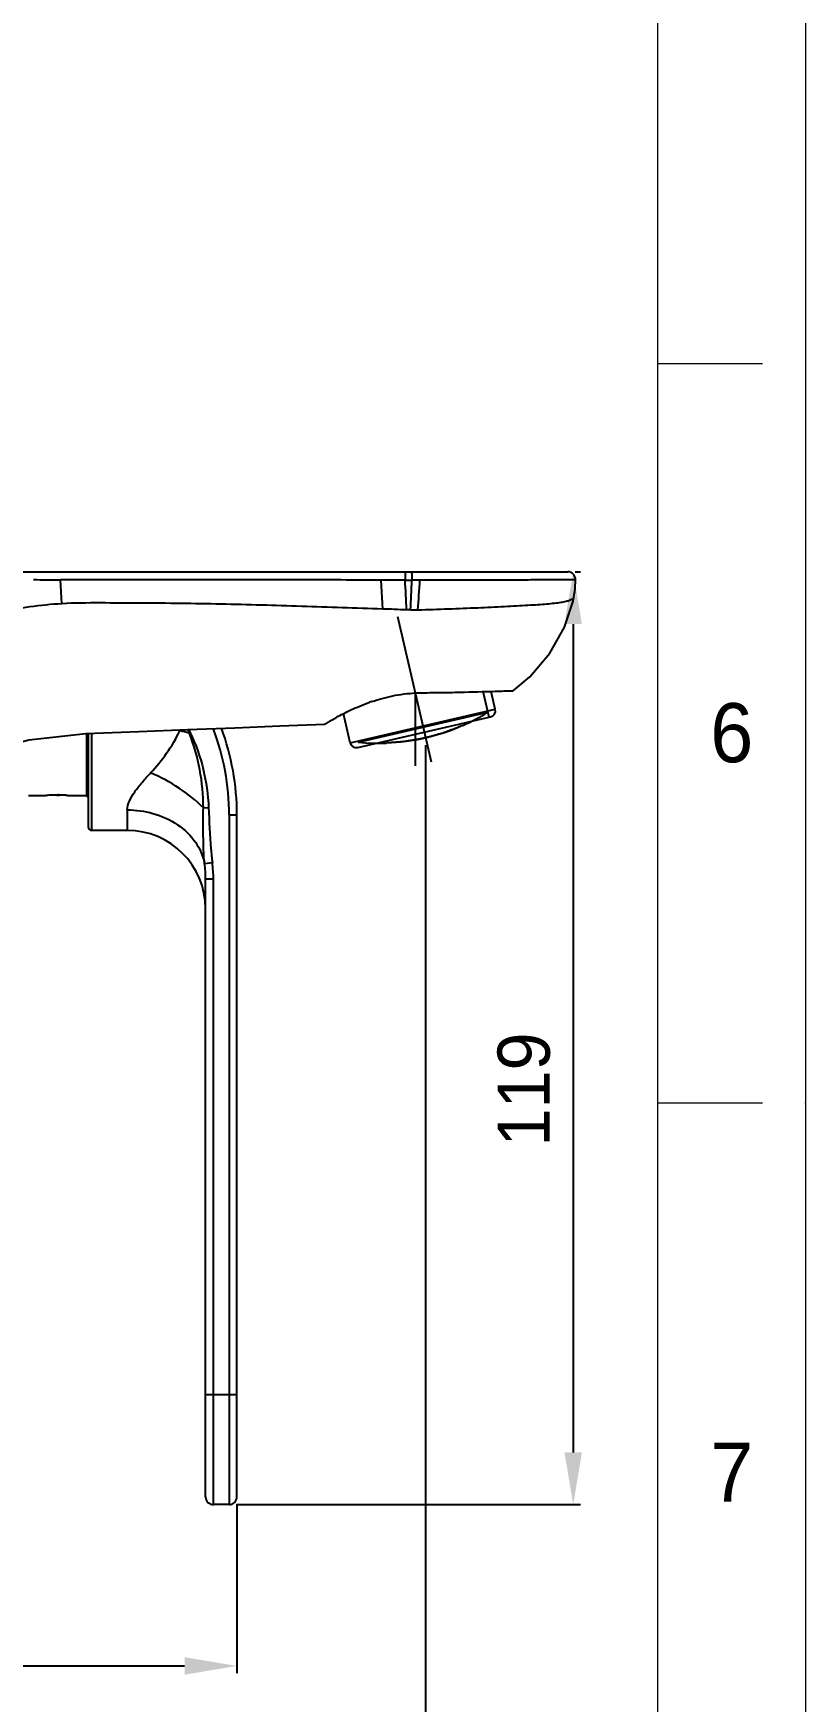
# Model space of a CAD drawing. Extents: x 8819 to 9239, y -18069 to -17475.
# Drawn here: x 9165.5 to 9239.5, y -17971.2 to -17811.6 of the extents above; entities that cross this region are included whole.
import ezdxf

# ---------------------------------------------------------------- set-up
doc = ezdxf.new("R2010")
doc.units = 0
doc.header["$MEASUREMENT"] = 0
doc.linetypes.add('CENTER2', pattern=[28.575, 19.05, -3.175, 3.175, -3.175])
doc.linetypes.add('HIDDEN2', pattern=[4.7625, 3.175, -1.5875])
doc.layers.get('0').update_dxf_attribs({"linetype": 'CONTINUOUS', "lineweight": 13})
doc.layers.get('DEFPOINTS').update_dxf_attribs({"linetype": 'CONTINUOUS'})
doc.layers.add('1', color=4, linetype='HIDDEN2')
doc.layers.add('CENTER', color=1, linetype='CENTER2')
doc.layers.add('5', color=2, linetype='CONTINUOUS', lineweight=9)
doc.styles.get("Standard").update_dxf_attribs({"font": 'Gulim.ttf'})
doc.dimstyles.new('STANDARD$0', dxfattribs={"dimtxt": 3.5, "dimasz": 2.5, "dimexe": 0.7, "dimexo": 0.7, "dimgap": 0.5, "dimtad": 3, "dimdec": 4, "dimdsep": 46, "dimtxsty": 'Standard', "dimcen": 0, "dimclrd": 2, "dimclre": 2, "dimclrt": 4, "dimadec": 0, "dimazin": 0, "dimtp": 0.2, "dimtm": 0.1, "dimtfac": 0.5, "dimtdec": 4, "dimtmove": 1, "dimatfit": 3, "dimfxl": 0, "dimtolj": 1, "dimarcsym": 0})

# ---------------------------------------------------------------- blocks, each defined once
blk = doc.blocks.new('*D18')
at = {"layer": '5', "color": 2, "lineweight": -2}
for p, q in [((9185.02, -17952.28), (9185.02, -17968.46)), ((9131.59, -17960.48), (9131.59, -17968.46)), ((9136.59, -17967.76), (9180.02, -17967.76))]:
    blk.add_line(p, q, dxfattribs=at)
at = {"layer": '5', "color": 2}
for points in [[(9136.59, -17966.93), (9136.59, -17968.6), (9131.59, -17967.76)], [(9180.02, -17966.93), (9180.02, -17968.6), (9185.02, -17967.76)]]:
    blk.add_solid(points, dxfattribs=at)
at = {"layer": 'DEFPOINTS', "color": 0}
for p in [(9185.02, -17951.58), (9131.59, -17959.78), (9185.02, -17967.76)]:
    blk.add_point(p, dxfattribs=at)
at = {"layer": '5', "color": 4, "insert": (9156.04, -17962.66), "char_height": 5, "attachment_point": 5}
blk.add_mtext('\\A1;71.2', dxfattribs=at)
blk = doc.blocks.new('*D19')
at = {"layer": '5', "color": 2, "lineweight": -2}
for p, q in [((9203.08, -17879.67), (9203.08, -17989.3)), ((9055.13, -17978.94), (9055.13, -17989.3)), ((9060.13, -17988.6), (9198.08, -17988.6))]:
    blk.add_line(p, q, dxfattribs=at)
at = {"layer": '5', "color": 2}
for points in [[(9060.13, -17987.77), (9060.13, -17989.43), (9055.13, -17988.6)], [(9198.08, -17987.77), (9198.08, -17989.43), (9203.08, -17988.6)]]:
    blk.add_solid(points, dxfattribs=at)
at = {"layer": 'DEFPOINTS', "color": 0}
for p in [(9203.08, -17878.97), (9055.13, -17978.24), (9203.08, -17988.6)]:
    blk.add_point(p, dxfattribs=at)
at = {"layer": '5', "color": 4, "insert": (9107.02, -17983.19), "char_height": 5, "attachment_point": 5}
blk.add_mtext('\\A1;197.3', dxfattribs=at)
blk = doc.blocks.new('*D22')
at = {"layer": '5', "color": 2, "lineweight": -2}
for p, q in [((9217.39, -17863.08), (9217.92, -17863.08)), ((9217.22, -17868.08), (9217.22, -17947.33)), ((9184.97, -17952.33), (9217.92, -17952.33))]:
    blk.add_line(p, q, dxfattribs=at)
at = {"layer": '5', "color": 2}
for points in [[(9216.38, -17868.08), (9218.05, -17868.08), (9217.22, -17863.08)], [(9216.38, -17947.33), (9218.05, -17947.33), (9217.22, -17952.33)]]:
    blk.add_solid(points, dxfattribs=at)
at = {"layer": 'DEFPOINTS', "color": 0}
for p in [(9216.69, -17863.08), (9184.27, -17952.33), (9217.22, -17952.33)]:
    blk.add_point(p, dxfattribs=at)
at = {"layer": '5', "color": 4, "insert": (9212.51, -17912.61), "char_height": 5, "attachment_point": 5, "rotation": 90}
blk.add_mtext('\\A1;119', dxfattribs=at)

msp = doc.modelspace()

# ---------------------------------------------------------------- linework, layer by layer
for p, q in [((9225.327, -18055.286), (9225.327, -17489.629)), ((9225.327, -17843.165), (9235.327, -17843.165)), ((9225.327, -17913.872), (9235.327, -17913.872))]:
    msp.add_line(p, q)
msp.add_lwpolyline([(8819.468, -17475.488), (9239.468, -17475.488), (9239.468, -18069.427), (8819.468, -18069.427)], close=True)
msp.add_point((9239.468, -17913.872))
at = {"layer": '1', "color": 7, "linetype": 'Continuous'}
for p, q in [((9118.955, -17863.08), (9216.691, -17863.08)), ((9201.117, -17863.08), (9201.123, -17863.89)), ((9168.25, -17866.139), (9168.149, -17863.846)), ((9198.976, -17866.643), (9198.843, -17863.879)), ((9202.539, -17863.89), (9201.766, -17863.89)), ((9201.648, -17866.726), (9201.269, -17866.714)), ((9211.403, -17874.455), (9211.484, -17874.452)), ((9202.587, -17874.658), (9202.588, -17874.663)), ((9209.164, -17876.993), (9208.599, -17874.546)), ((9209.76, -17876.24), (9209.364, -17874.523)), ((9195.875, -17879.445), (9195.229, -17876.646)), ((9195.875, -17879.445), (9209.76, -17876.24)), ((9196.595, -17879.895), (9209.31, -17876.96)), ((9196.632, -17879.391), (9209.056, -17876.523)), ((9170.623, -17878.565), (9170.623, -17884.53)), ((9170.773, -17878.559), (9170.773, -17887.455)), ((9171.148, -17887.83), (9171.148, -17878.544)), ((9179.562, -17878.284), (9179.598, -17878.208)), ((9180.335, -17878.179), (9180.471, -17878.537)), ((9180.412, -17878.176), (9180.562, -17878.494)), ((9180.471, -17878.537), (9180.562, -17878.494)), ((9166.573, -17884.53), (9165.074, -17884.53)), ((9166.611, -17884.522), (9166.573, -17884.53)), ((9168.649, -17884.455), (9167.008, -17884.455)), ((9168.973, -17884.53), (9168.93, -17884.521)), ((9170.623, -17884.53), (9168.973, -17884.53)), ((9181.812, -17885.658), (9182.317, -17885.636)), ((9174.523, -17885.859), (9174.523, -17887.83)), ((9184.273, -17886.338), (9185.023, -17886.338)), ((9184.273, -17886.338), (9184.273, -17952.33)), ((9185.023, -17951.58), (9185.023, -17886.338)), ((9174.523, -17887.83), (9171.148, -17887.83)), ((9181.932, -17891.001), (9182.672, -17890.906)), ((9182.023, -17892.461), (9182.773, -17892.461)), ((9182.023, -17951.58), (9182.023, -17892.461)), ((9182.773, -17952.33), (9182.773, -17892.461)), ((9185.023, -17941.83), (9182.023, -17941.83)), ((9184.273, -17952.33), (9182.773, -17952.33))]:
    msp.add_line(p, q, dxfattribs=at)
for points in [[(9211.488, -17874.452), (9213.07, -17873.126), (9214.991, -17870.859), (9216.368, -17868.374), (9217.15, -17866.071)], [(9141.288, -17894.269), (9144.907, -17889.959), (9149.27, -17886.123), (9154.151, -17883.012), (9159.467, -17880.673), (9165.091, -17879.174), (9170.567, -17878.567), (9175.619, -17878.366), (9180.338, -17878.179), (9184.836, -17877.999), (9189.127, -17877.827), (9193.443, -17877.655)]]:
    msp.add_lwpolyline(points, dxfattribs=at)
for centre, radius, start, end in [((9216.691, -17863.83), 0.75, 359.19535, 90.00001), ((9169.668, -17347.139), 516.709, 269.54185, 269.83158), ((9194.312, -18900.987), 1037.117, 89.623688, 89.749659), ((8814.503, -17885.284), 387.212, 2.74886, 3.1672), ((9201.473, -17621.407), 242.484, 269.91745, 270.06933), ((9023.315, -17857.843), 178.554, 357.14809, 358.05895), ((9110.588, -17858.746), 92.095, 355.02827, 356.7985), ((9207.658, -17863.698), 9.784, 345.95992, 359.1604), ((9203.874, -17893.048), 18.528, 108.65507, 109.36262), ((9198.222, -17858.731), 20.831, 293.8932, 301.33653), ((9209.175, -17876.375), 0.6, 283, 13), ((9157.247, -17960.497), 85.188, 74.17958, 74.81415), ((9161.023, -17886.338), 23.25, 0, 20.82435), ((9161.023, -17886.338), 24, 0, 20.2378), ((9198.581, -17859.493), 19.974, 272.1789, 293.8211), ((9196.46, -17879.311), 0.6, 193, 283), ((9198.57, -17858.651), 20.831, 264.66347, 272.1068), ((9167.844, -17890.555), 6.157, 100.09371, 101.54856), ((9167.812, -17890.366), 5.966, 97.76664, 100.11413), ((9175.198, -17920.089), 36.397, 101.38811, 101.7528), ((9158.806, -17754.541), 130.224, 273.95324, 274.15358), ((9167.747, -17890.278), 5.877, 81.91671, 82.24752), ((9167.745, -17890.288), 5.887, 81.5598, 81.91635), ((9167.737, -17890.342), 5.941, 81.11937, 81.55965), ((9167.699, -17890.578), 6.181, 79.80287, 81.10832), ((9167.726, -17890.44), 6.04, 78.50334, 79.82642), ((9170.623, -17884.68), 0.15, 0, 90), ((9171.148, -17887.455), 0.375, 180, 270), ((9174.523, -17895.33), 7.5, 0, 90), ((9170.112, -17892.476), 11.912, 0.0717, 7.11199), ((9170.528, -17892.474), 12.245, 0.06191, 7.35701), ((9182.773, -17951.58), 0.75, 180, 270), ((9184.273, -17951.58), 0.75, 270, 0)]:
    msp.add_arc(centre, radius, start, end, dxfattribs=at)
for points, knots in [([(9201.73, -17863.08), (9201.735, -17863.08), (9201.738, -17863.109), (9201.746, -17863.145), (9201.751, -17863.226), (9201.76, -17863.377), (9201.765, -17863.604), (9201.767, -17863.793), (9201.766, -17863.89)], [0, 0, 0, 0, 0.0189379, 0.0736582, 0.1686398, 0.3003471, 0.6410235, 1, 1, 1, 1]), ([(9198.843, -17863.879), (9196.285, -17863.868), (9191.169, -17863.858), (9183.495, -17863.845), (9175.822, -17863.844), (9170.706, -17863.854), (9168.149, -17863.846)], [0, 0, 0, 0, 0.2500376, 0.5000436, 0.7500337, 1, 1, 1, 1]), ([(9217.441, -17863.841), (9217.441, -17863.846), (9217.438, -17863.864), (9217.421, -17863.841), (9217.397, -17863.843), (9217.35, -17863.84), (9217.269, -17863.842), (9217.147, -17863.845), (9216.99, -17863.848), (9216.8, -17863.847), (9216.576, -17863.85), (9216.211, -17863.853), (9215.676, -17863.856), (9214.942, -17863.86), (9214.089, -17863.863), (9213.125, -17863.866), (9212.057, -17863.87), (9210.453, -17863.875), (9208.263, -17863.881), (9205.469, -17863.885), (9203.533, -17863.89), (9202.539, -17863.89)], [0, 0, 0, 0, 0.0010553, 0.0021452, 0.003673, 0.0057641, 0.0116867, 0.0199083, 0.0304136, 0.0431856, 0.0582065, 0.0754494, 0.1164573, 0.1658113, 0.223145, 0.2880053, 0.3598066, 0.4379536, 0.6106276, 0.8001105, 1, 1, 1, 1]), ([(9168.25, -17866.139), (9166.217, -17866.266), (9162.162, -17866.815), (9154.326, -17869.081), (9147.069, -17873.05), (9140.915, -17878.406), (9136.931, -17883.066), (9133.649, -17888.245), (9132.067, -17892.021), (9131.428, -17893.954)], [0, 0, 0, 0, 0.1250949, 0.2501907, 0.4997259, 0.6248138, 0.7498914, 0.8749645, 1, 1, 1, 1]), ([(9198.976, -17866.642), (9196.393, -17866.559), (9191.234, -17866.383), (9184.79, -17866.195), (9179.646, -17866.105), (9175.794, -17866.073), (9171.996, -17866.066), (9169.478, -17866.062), (9168.249, -17866.138)], [0, 0, 0, 0, 0.2523193, 0.5038395, 0.6292622, 0.7544143, 0.8798786, 1, 1, 1, 1]), ([(9202.336, -17866.728), (9203.317, -17866.697), (9205.231, -17866.627), (9207.999, -17866.522), (9210.175, -17866.423), (9211.772, -17866.336), (9212.838, -17866.275), (9213.801, -17866.215), (9214.654, -17866.154), (9215.392, -17866.085), (9216.011, -17866.005), (9216.507, -17865.912), (9216.824, -17865.827), (9216.986, -17865.743), (9217.049, -17865.712), (9217.103, -17865.686), (9217.168, -17865.708), (9217.169, -17865.804), (9217.166, -17865.919), (9217.163, -17866.018), (9217.15, -17866.071)], [0, 0, 0, 0, 0.1929656, 0.3767517, 0.5448889, 0.6212372, 0.6914176, 0.754837, 0.8110196, 0.8596878, 0.9006194, 0.9336307, 0.959168, 0.9646073, 0.9694064, 0.9731672, 0.9759788, 0.9811075, 0.9892567, 1, 1, 1, 1]), ([(9201.269, -17866.714), (9200.876, -17866.734), (9200.111, -17866.674), (9199.347, -17866.656), (9198.976, -17866.644)], [0, 0, 0, 0, 0.5150067, 1, 1, 1, 1]), ([(9197.947, -17875.493), (9198.6, -17875.273), (9199.619, -17874.992), (9201.023, -17874.756), (9202.122, -17874.663), (9203.225, -17874.645), (9204.653, -17874.633), (9206.83, -17874.592), (9209.19, -17874.534), (9210.856, -17874.471), (9211.403, -17874.455)], [0, 0, 0, 0, 0.1526548, 0.2332079, 0.3148749, 0.3966273, 0.4773183, 0.6310273, 0.8787418, 1, 1, 1, 1]), ([(9193.442, -17877.651), (9193.443, -17877.653), (9193.452, -17877.643), (9193.463, -17877.641), (9193.487, -17877.625), (9193.535, -17877.599), (9193.619, -17877.549), (9193.744, -17877.475), (9193.904, -17877.378), (9194.099, -17877.264), (9194.326, -17877.133), (9194.693, -17876.927), (9195.227, -17876.642), (9195.959, -17876.283), (9196.804, -17875.912), (9197.41, -17875.681), (9197.731, -17875.568)], [0, 0, 0, 0, 0.0011057, 0.0044197, 0.0099371, 0.0176533, 0.0396643, 0.0703926, 0.1095918, 0.1569342, 0.2120944, 0.2747218, 0.4208914, 0.5924983, 0.786564, 1, 1, 1, 1]), ([(9176.757, -17882.318), (9177.309, -17881.73), (9178.356, -17880.458), (9179.208, -17879.041), (9179.562, -17878.284)], [0, 0, 0, 0, 0.4912543, 1, 1, 1, 1]), ([(9181.812, -17885.658), (9181.811, -17884.446), (9181.587, -17882.014), (9180.908, -17879.668), (9180.471, -17878.537)], [0, 0, 0, 0, 0.4999074, 1, 1, 1, 1]), ([(9180.562, -17878.494), (9181.088, -17879.608), (9181.92, -17881.947), (9182.262, -17884.405), (9182.317, -17885.636)], [0, 0, 0, 0, 0.4999853, 1, 1, 1, 1]), ([(9203.077, -17878.968), (9203.026, -17878.979), (9202.925, -17879.001), (9202.774, -17879.034), (9202.626, -17879.065), (9202.483, -17879.094), (9202.344, -17879.121), (9202.202, -17879.146), (9202.051, -17879.173), (9201.886, -17879.201), (9201.702, -17879.23), (9201.498, -17879.26), (9201.271, -17879.291), (9201.019, -17879.323), (9200.741, -17879.354), (9200.434, -17879.384), (9200.098, -17879.412), (9199.73, -17879.436), (9199.474, -17879.448), (9199.341, -17879.453)], [0, 0, 0, 0, 0.0415595, 0.0826658, 0.1227573, 0.1614427, 0.1985206, 0.235758, 0.2757355, 0.3204337, 0.3691771, 0.4235074, 0.4843323, 0.5513635, 0.6255775, 0.7070124, 0.7962884, 0.8938176, 1, 1, 1, 1]), ([(9203.077, -17878.968), (9203.049, -17878.974), (9202.994, -17878.987), (9202.91, -17879.005), (9202.826, -17879.024), (9202.743, -17879.041), (9202.659, -17879.059), (9202.57, -17879.077), (9202.471, -17879.096), (9202.361, -17879.117), (9202.236, -17879.14), (9202.095, -17879.165), (9201.939, -17879.192), (9201.764, -17879.22), (9201.565, -17879.25), (9201.339, -17879.282), (9201.09, -17879.314), (9200.825, -17879.345), (9200.559, -17879.372), (9200.306, -17879.395), (9200.079, -17879.413), (9199.877, -17879.426), (9199.692, -17879.437), (9199.516, -17879.446), (9199.399, -17879.451), (9199.341, -17879.453)], [0, 0, 0, 0, 0.0226796, 0.0454445, 0.0682113, 0.0906741, 0.1131667, 0.1368023, 0.1628869, 0.1926172, 0.2264084, 0.2640813, 0.3057897, 0.3524492, 0.4053454, 0.4658205, 0.5333106, 0.6051714, 0.6777679, 0.7463008, 0.8066824, 0.8593044, 0.9072239, 0.9535617, 1, 1, 1, 1]), ([(9206.648, -17877.766), (9206.526, -17877.82), (9206.29, -17877.922), (9205.948, -17878.062), (9205.633, -17878.184), (9205.344, -17878.292), (9205.08, -17878.385), (9204.84, -17878.468), (9204.622, -17878.539), (9204.426, -17878.601), (9204.249, -17878.656), (9204.088, -17878.703), (9203.941, -17878.745), (9203.803, -17878.784), (9203.666, -17878.821), (9203.525, -17878.858), (9203.379, -17878.894), (9203.229, -17878.931), (9203.128, -17878.955), (9203.077, -17878.968)], [0, 0, 0, 0, 0.1064493, 0.2041725, 0.2935797, 0.375089, 0.44933, 0.516348, 0.5771333, 0.6313889, 0.6800587, 0.7246757, 0.7645617, 0.8017272, 0.8387419, 0.8773677, 0.9174029, 0.9584662, 1, 1, 1, 1]), ([(9174.523, -17885.859), (9174.523, -17885.572), (9174.72, -17884.951), (9175.25, -17884.091), (9175.951, -17883.199), (9176.478, -17882.613), (9176.757, -17882.318)], [0, 0, 0, 0, 0.2020611, 0.4440139, 0.713363, 1, 1, 1, 1]), ([(9181.812, -17885.658), (9181.123, -17884.957), (9179.516, -17883.691), (9177.719, -17882.726), (9176.757, -17882.318)], [0, 0, 0, 0, 0.4845424, 1, 1, 1, 1]), ([(9181.931, -17891.001), (9181.833, -17890.109), (9181.797, -17888.324), (9181.8, -17886.543), (9181.811, -17885.658)], [0, 0, 0, 0, 0.5033571, 1, 1, 1, 1]), ([(9182.317, -17885.636), (9182.375, -17886.956), (9182.433, -17888.717), (9182.617, -17890.469), (9182.672, -17890.906)], [0, 0, 0, 0, 0.7499954, 1, 1, 1, 1]), ([(9174.523, -17885.859), (9175.352, -17885.859), (9177.051, -17886.086), (9179.375, -17887.131), (9181.156, -17888.827), (9181.793, -17890.288), (9181.932, -17891.001)], [0, 0, 0, 0, 0.2562225, 0.5228368, 0.7754382, 1, 1, 1, 1])]:
    msp.add_open_spline(points, degree=3, knots=knots, dxfattribs=at)
for points in [[(9201.648, -17866.726), (9201.877, -17866.738), (9202.107, -17866.734), (9202.336, -17866.728)], [(9211.484, -17874.452), (9211.485, -17874.452), (9211.487, -17874.452), (9211.488, -17874.452)]]:
    msp.add_open_spline(points, degree=3, dxfattribs=at)
at = {"layer": 'CENTER', "color": 1, "linetype": 'CENTER2'}
for p, q in [((9200.399, -17867.367), (9203.607, -17881.262)), ((9202.087, -17874.678), (9202.087, -17881.646))]:
    msp.add_line(p, q, dxfattribs=at)

# ---------------------------------------------------------------- texts
at = {"char_height": 5.657, "attachment_point": 5}
for s, insert in [('6', (9232.397, -17878.518)), ('7', (9232.397, -17949.225))]:
    msp.add_mtext_dynamic_manual_height_columns(s, width=50, gutter_width=12.5, heights=[0], dxfattribs=dict(at, insert=insert))

# ---------------------------------------------------------------- dimensions: what is measured, and where the dimension line sits
at = {"layer": '5'}
dim = msp.add_linear_dim(base=(9217.218, -17952.33), p1=(9216.691, -17863.08), p2=(9184.273, -17952.33), angle=90, dimstyle='STANDARD$0', override={"dimtxt": 5, "dimasz": 5, "dimdec": 1, "dimlfac": 1.333333, "dimzin": 9, "dimtdec": 1, "dimfxl": 1.25, "dimtfill": 1}, dxfattribs=at)
dim.commit()
dim.dimension.update_dxf_attribs({"geometry": '*D22', "text_midpoint": (9215.575, -17912.607), "dimtype": 160})
for base, p1, p2, picture, middle in [((9203.077, -17988.601), (9055.133, -17978.236), (9203.077, -17878.968), '*D19', (9107.019, -17986.257)), ((9185.023, -17967.765), (9131.59, -17959.776), (9185.023, -17951.58), '*D18', (9156.039, -17965.727))]:
    dim = msp.add_linear_dim(base=base, p1=p1, p2=p2, dimstyle='STANDARD$0', override={"dimtxt": 5, "dimasz": 5, "dimdec": 1, "dimlfac": 1.333333, "dimzin": 9, "dimtdec": 1, "dimfxl": 1.25, "dimtfill": 1}, dxfattribs=at)
    dim.commit()
    dim.dimension.update_dxf_attribs({"geometry": picture, "text_midpoint": middle, "dimtype": 160})

doc.saveas('drawing.dxf')
